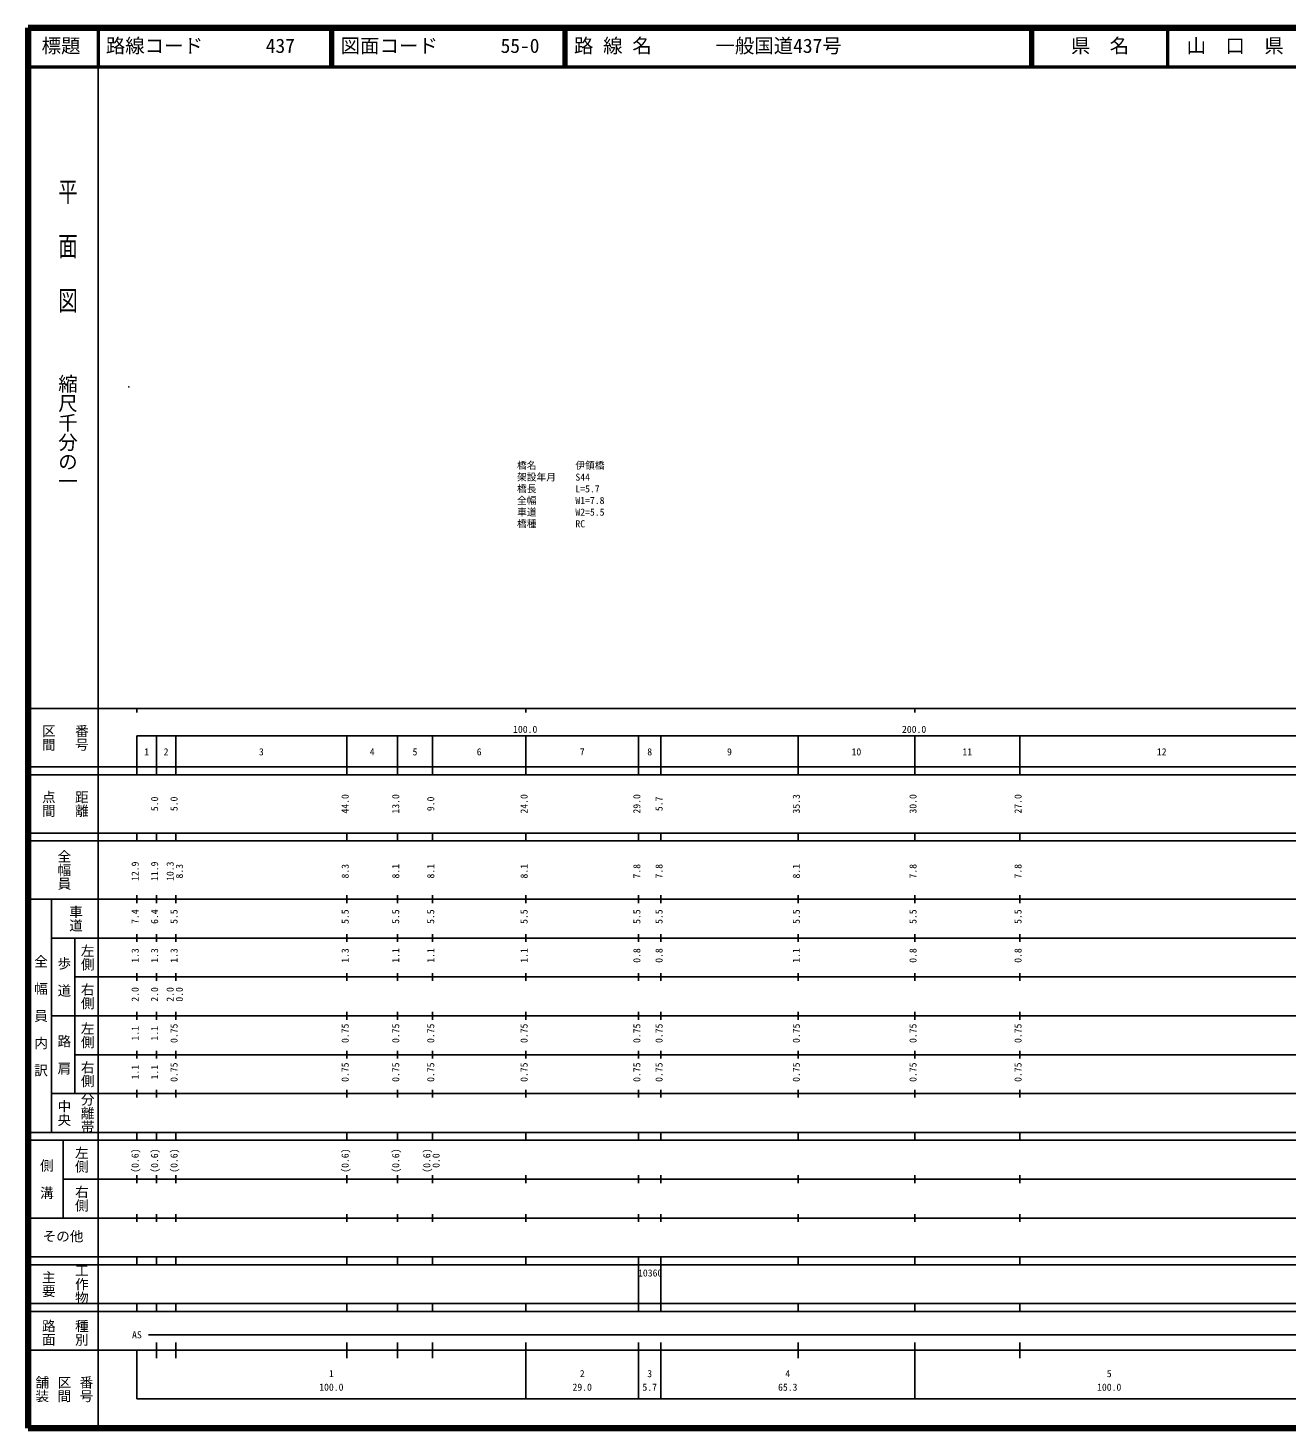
# Model space of a CAD drawing. Units: millimetres on the paper, with parts at other scales. Extents: x 40 to 680, y 20 to 380.
# Drawn here: x 40 to 363.7, y 20 to 380 of the extents above; entities that cross this region are included whole.
import ezdxf
from ezdxf.enums import TextEntityAlignment as Align

# ---------------------------------------------------------------- set-up
doc = ezdxf.new("R2010")
doc.units = ezdxf.units.MM
for name, color, linetype, lineweight in [('M-OTRS', 6, 'Continuous', 25), ('M-TTL', 2, 'Continuous', 140), ('M-TTL-BAND', 7, 'Continuous', 25), ('M-TTL-LINE', 7, 'Continuous', 50)]:
    doc.layers.add(name, color=color, linetype=linetype, lineweight=lineweight)
doc.layers.add('M-STR-HTXT', color=7, linetype='Continuous')
doc.layers.add('M-TTL-TXT', color=7, linetype='Continuous')
doc.styles.add('@ＭＳ ゴシック', font='')
doc.styles.add('ＭＳ ゴシック', font='')
doc.styles.get('@ＭＳ ゴシック').set_extended_font_data('@MS Gothic')
doc.styles.get('ＭＳ ゴシック').set_extended_font_data('MS Gothic')

msp = doc.modelspace()

# ---------------------------------------------------------------- linework, layer by layer
at = {"layer": 'M-OTRS'}
for radius in [0.0313, 0.025, 0.0188, 0.0125, 0.0063]:
    msp.add_circle((65.926, 287.711), radius, dxfattribs=at)
at = {"layer": 'M-TTL'}
for p, q in [((40, 380), (40, 20)), ((680, 380), (40, 380)), ((40, 20), (680, 20))]:
    msp.add_line(p, q, dxfattribs=at)
at = {"layer": 'M-TTL-BAND'}
for p, q in [((58, 370), (58, 20)), ((40, 205), (579, 205)), ((68, 205), (68, 204)), ((168, 205), (168, 204)), ((268, 205), (268, 204)), ((68, 198), (579, 198)), ((68, 198), (68, 188)), ((73, 188), (73, 198)), ((78, 188), (78, 198)), ((122, 188), (122, 198)), ((135, 188), (135, 198)), ((144, 188), (144, 198)), ((168, 188), (168, 198)), ((197, 188), (197, 198)), ((202.7, 188), (202.7, 198)), ((238, 188), (238, 198)), ((268, 188), (268, 198)), ((295, 188), (295, 198)), ((40, 190), (579, 190)), ((40, 188), (579, 188)), ((40, 173), (579, 173)), ((68, 171), (68, 173)), ((73, 171), (73, 173)), ((78, 171), (78, 173)), ((122, 171), (122, 173)), ((135, 171), (135, 173)), ((144, 171), (144, 173)), ((168, 171), (168, 173)), ((197, 171), (197, 173)), ((202.7, 171), (202.7, 173)), ((238, 171), (238, 173)), ((268, 171), (268, 173)), ((295, 171), (295, 173)), ((40, 171), (579, 171)), ((40, 156), (579, 156)), ((46, 96), (46, 156)), ((68, 155), (68, 157)), ((73, 155), (73, 157)), ((78, 155), (78, 157)), ((122, 155), (122, 157)), ((135, 155), (135, 157)), ((144, 155), (144, 157)), ((168, 155), (168, 157)), ((197, 155), (197, 157)), ((202.7, 155), (202.7, 157)), ((238, 155), (238, 157)), ((268, 155), (268, 157)), ((295, 155), (295, 157)), ((46, 146), (579, 146)), ((52, 146), (52, 106)), ((68, 145), (68, 147)), ((73, 145), (73, 147)), ((78, 145), (78, 147)), ((122, 145), (122, 147)), ((135, 145), (135, 147)), ((144, 145), (144, 147)), ((168, 145), (168, 147)), ((197, 145), (197, 147)), ((202.7, 145), (202.7, 147)), ((238, 145), (238, 147)), ((268, 145), (268, 147)), ((295, 145), (295, 147)), ((68, 135), (68, 137)), ((73, 135), (73, 137)), ((78, 135), (78, 137)), ((122, 135), (122, 137)), ((135, 135), (135, 137)), ((144, 135), (144, 137)), ((168, 135), (168, 137)), ((197, 135), (197, 137)), ((202.7, 135), (202.7, 137)), ((238, 135), (238, 137)), ((268, 135), (268, 137)), ((295, 135), (295, 137)), ((52, 136), (579, 136)), ((46, 126), (579, 126)), ((68, 125), (68, 127)), ((73, 125), (73, 127)), ((78, 125), (78, 127)), ((122, 125), (122, 127)), ((135, 125), (135, 127)), ((144, 125), (144, 127)), ((168, 125), (168, 127)), ((197, 125), (197, 127)), ((202.7, 125), (202.7, 127)), ((238, 125), (238, 127)), ((268, 125), (268, 127)), ((295, 125), (295, 127)), ((52, 116), (579, 116)), ((68, 115), (68, 117)), ((73, 115), (73, 117)), ((78, 115), (78, 117)), ((122, 115), (122, 117)), ((135, 115), (135, 117)), ((144, 115), (144, 117)), ((168, 115), (168, 117)), ((197, 115), (197, 117)), ((202.7, 115), (202.7, 117)), ((238, 115), (238, 117)), ((268, 115), (268, 117)), ((295, 115), (295, 117)), ((46, 106), (579, 106)), ((68, 105), (68, 107)), ((73, 105), (73, 107)), ((78, 105), (78, 107)), ((122, 105), (122, 107)), ((135, 105), (135, 107)), ((144, 105), (144, 107)), ((168, 105), (168, 107)), ((197, 105), (197, 107)), ((202.7, 105), (202.7, 107)), ((238, 105), (238, 107)), ((268, 105), (268, 107)), ((295, 105), (295, 107)), ((40, 96), (579, 96)), ((40, 94), (579, 94)), ((49, 94), (49, 74)), ((68, 94), (68, 96)), ((73, 94), (73, 96)), ((78, 94), (78, 96)), ((122, 94), (122, 96)), ((135, 94), (135, 96)), ((144, 94), (144, 96)), ((168, 94), (168, 96)), ((197, 94), (197, 96)), ((202.7, 94), (202.7, 96)), ((238, 94), (238, 96)), ((268, 94), (268, 96)), ((295, 94), (295, 96)), ((49, 84), (579, 84)), ((68, 83), (68, 85)), ((73, 83), (73, 85)), ((78, 83), (78, 85)), ((122, 83), (122, 85)), ((135, 83), (135, 85)), ((144, 83), (144, 85)), ((168, 83), (168, 85)), ((197, 83), (197, 85)), ((202.7, 83), (202.7, 85)), ((238, 83), (238, 85)), ((268, 83), (268, 85)), ((295, 83), (295, 85)), ((40, 74), (579, 74)), ((68, 73), (68, 75)), ((73, 73), (73, 75)), ((78, 73), (78, 75)), ((122, 73), (122, 75)), ((135, 73), (135, 75)), ((144, 73), (144, 75)), ((168, 73), (168, 75)), ((197, 73), (197, 75)), ((202.7, 73), (202.7, 75)), ((238, 73), (238, 75)), ((268, 73), (268, 75)), ((295, 73), (295, 75)), ((40, 64), (579, 64)), ((40, 62), (579, 62)), ((68, 62), (68, 64)), ((73, 62), (73, 64)), ((78, 62), (78, 64)), ((122, 62), (122, 64)), ((135, 62), (135, 64)), ((144, 62), (144, 64)), ((168, 62), (168, 64)), ((197, 62), (197, 64)), ((197, 52), (197, 62)), ((202.7, 62), (202.7, 64)), ((202.7, 52), (202.7, 62)), ((238, 62), (238, 64)), ((268, 62), (268, 64)), ((295, 62), (295, 64)), ((40, 52), (579, 52)), ((68, 50), (68, 52)), ((73, 50), (73, 52)), ((78, 50), (78, 52)), ((122, 50), (122, 52)), ((135, 50), (135, 52)), ((144, 50), (144, 52)), ((168, 50), (168, 52)), ((197, 50), (197, 52)), ((202.7, 50), (202.7, 52)), ((238, 50), (238, 52)), ((268, 50), (268, 52)), ((295, 50), (295, 52)), ((40, 50), (579, 50)), ((71, 44), (565, 44)), ((40, 40), (579, 40)), ((68, 40), (68, 27.5)), ((73, 38), (73, 42)), ((78, 38), (78, 42)), ((122, 38), (122, 42)), ((135, 38), (135, 42)), ((144, 38), (144, 42)), ((168, 27.5), (168, 42)), ((197, 27.5), (197, 42)), ((202.7, 27.5), (202.7, 42)), ((238, 38), (238, 42)), ((268, 27.5), (268, 42)), ((295, 38), (295, 42)), ((68, 27.5), (579, 27.5))]:
    msp.add_line(p, q, dxfattribs=at)
at = {"layer": 'M-TTL-LINE'}
for p, q in [((58, 380), (58, 370)), ((117.75, 380), (117.75, 370)), ((118.25, 380), (118.25, 370)), ((177.75, 380), (177.75, 370)), ((178.25, 380), (178.25, 370)), ((297.75, 380), (297.75, 370)), ((298.25, 380), (298.25, 370)), ((333, 380), (333, 370)), ((40, 370), (680, 370))]:
    msp.add_line(p, q, dxfattribs=at)

# ---------------------------------------------------------------- texts
at = {"layer": 'M-STR-HTXT', "style": 'ＭＳ ゴシック'}
for s, p in [('橋名\u3000\u3000\u3000\u3000伊領橋', (165.742, 266.044)), ('架設年月\u3000\u3000S44', (165.742, 263.044)), ('橋長\u3000\u3000\u3000\u3000L=5.7', (165.742, 260.044)), ('全幅\u3000\u3000\u3000\u3000W1=7.8', (165.742, 257.044)), ('車道\u3000\u3000\u3000\u3000W2=5.5', (165.742, 254.044)), ('橋種\u3000\u3000\u3000\u3000RC', (165.742, 251.044))]:
    msp.add_text(s, height=1.833, dxfattribs=at).set_placement(p, align=Align.BOTTOM_LEFT)
at = {"layer": 'M-TTL-BAND', "style": '@ＭＳ ゴシック', "width": 1.4}
msp.add_text('平  面  図', height=3.666, rotation=270, dxfattribs=at).set_placement((47.277, 341.475), align=Align.BOTTOM_LEFT)
at = {"layer": 'M-TTL-BAND'}
for s, height, rotation, style, p in [('縮尺千分の一', 3.666, 270, '@ＭＳ ゴシック', (47.277, 291.03)), ('区間', 2.566, 270, '@ＭＳ ゴシック', (43.25, 201)), ('番号', 2.566, 270, '@ＭＳ ゴシック', (51.75, 201)), ('点間', 2.566, 270, '@ＭＳ ゴシック', (43.25, 184)), ('距離', 2.566, 270, '@ＭＳ ゴシック', (51.75, 184)), ('5.0', 1.833, 90, 'ＭＳ ゴシック', (74, 178.625)), ('5.0', 1.833, 90, 'ＭＳ ゴシック', (79, 178.625)), ('44.0', 1.833, 90, 'ＭＳ ゴシック', (123, 178)), ('13.0', 1.833, 90, 'ＭＳ ゴシック', (136, 178)), ('9.0', 1.833, 90, 'ＭＳ ゴシック', (145, 178.625)), ('24.0', 1.833, 90, 'ＭＳ ゴシック', (169, 178)), ('29.0', 1.833, 90, 'ＭＳ ゴシック', (198, 178)), ('5.7', 1.833, 90, 'ＭＳ ゴシック', (203.7, 178.625)), ('35.3', 1.833, 90, 'ＭＳ ゴシック', (239, 178)), ('30.0', 1.833, 90, 'ＭＳ ゴシック', (269, 178)), ('27.0', 1.833, 90, 'ＭＳ ゴシック', (296, 178)), ('全幅員', 2.566, 270, '@ＭＳ ゴシック', (47.25, 168.75)), ('12.9', 1.833, 90, 'ＭＳ ゴシック', (69, 160.674)), ('11.9', 1.833, 90, 'ＭＳ ゴシック', (74, 160.674)), ('10.3', 1.833, 90, 'ＭＳ ゴシック', (78, 160.674)), ('8.3', 1.833, 90, 'ＭＳ ゴシック', (80.37, 161.299)), ('8.3', 1.833, 90, 'ＭＳ ゴシック', (123, 161.299)), ('8.1', 1.833, 90, 'ＭＳ ゴシック', (136, 161.299)), ('8.1', 1.833, 90, 'ＭＳ ゴシック', (145, 161.299)), ('8.1', 1.833, 90, 'ＭＳ ゴシック', (169, 161.299)), ('7.8', 1.833, 90, 'ＭＳ ゴシック', (198, 161.299)), ('7.8', 1.833, 90, 'ＭＳ ゴシック', (203.7, 161.299)), ('8.1', 1.833, 90, 'ＭＳ ゴシック', (239, 161.299)), ('7.8', 1.833, 90, 'ＭＳ ゴシック', (269, 161.299)), ('7.8', 1.833, 90, 'ＭＳ ゴシック', (296, 161.299)), ('車道', 2.566, 270, '@ＭＳ ゴシック', (50.25, 154.5)), ('7.4', 1.833, 90, 'ＭＳ ゴシック', (69, 149.625)), ('6.4', 1.833, 90, 'ＭＳ ゴシック', (74, 149.625)), ('5.5', 1.833, 90, 'ＭＳ ゴシック', (79, 149.625)), ('5.5', 1.833, 90, 'ＭＳ ゴシック', (123, 149.625)), ('5.5', 1.833, 90, 'ＭＳ ゴシック', (136, 149.625)), ('5.5', 1.833, 90, 'ＭＳ ゴシック', (145, 149.625)), ('5.5', 1.833, 90, 'ＭＳ ゴシック', (169, 149.625)), ('5.5', 1.833, 90, 'ＭＳ ゴシック', (198, 149.625)), ('5.5', 1.833, 90, 'ＭＳ ゴシック', (203.7, 149.625)), ('5.5', 1.833, 90, 'ＭＳ ゴシック', (239, 149.625)), ('5.5', 1.833, 90, 'ＭＳ ゴシック', (269, 149.625)), ('5.5', 1.833, 90, 'ＭＳ ゴシック', (296, 149.625)), ('左側', 2.566, 270, '@ＭＳ ゴシック', (53.25, 144.5)), ('全\u3000幅\u3000員\u3000内\u3000訳', 2.566, 270, '@ＭＳ ゴシック', (41.25, 141.75)), ('歩\u3000道', 2.566, 270, '@ＭＳ ゴシック', (47.25, 141.25)), ('1.3', 1.833, 90, 'ＭＳ ゴシック', (69, 139.625)), ('1.3', 1.833, 90, 'ＭＳ ゴシック', (74, 139.625)), ('1.3', 1.833, 90, 'ＭＳ ゴシック', (79, 139.625)), ('1.3', 1.833, 90, 'ＭＳ ゴシック', (123, 139.625)), ('1.1', 1.833, 90, 'ＭＳ ゴシック', (136, 139.625)), ('1.1', 1.833, 90, 'ＭＳ ゴシック', (145, 139.625)), ('1.1', 1.833, 90, 'ＭＳ ゴシック', (169, 139.625)), ('0.8', 1.833, 90, 'ＭＳ ゴシック', (198, 139.625)), ('0.8', 1.833, 90, 'ＭＳ ゴシック', (203.7, 139.625)), ('1.1', 1.833, 90, 'ＭＳ ゴシック', (239, 139.625)), ('0.8', 1.833, 90, 'ＭＳ ゴシック', (269, 139.625)), ('0.8', 1.833, 90, 'ＭＳ ゴシック', (296, 139.625)), ('右側', 2.566, 270, '@ＭＳ ゴシック', (53.25, 134.5)), ('2.0', 1.833, 90, 'ＭＳ ゴシック', (69, 129.625)), ('2.0', 1.833, 90, 'ＭＳ ゴシック', (74, 129.625)), ('2.0', 1.833, 90, 'ＭＳ ゴシック', (78, 129.625)), ('0.0', 1.833, 90, 'ＭＳ ゴシック', (80.37, 129.625)), ('左側', 2.566, 270, '@ＭＳ ゴシック', (53.25, 124.5)), ('1.1', 1.833, 90, 'ＭＳ ゴシック', (69, 119.625)), ('1.1', 1.833, 90, 'ＭＳ ゴシック', (74, 119.625)), ('0.75', 1.833, 90, 'ＭＳ ゴシック', (79, 119)), ('0.75', 1.833, 90, 'ＭＳ ゴシック', (123, 119)), ('0.75', 1.833, 90, 'ＭＳ ゴシック', (136, 119)), ('0.75', 1.833, 90, 'ＭＳ ゴシック', (145, 119)), ('0.75', 1.833, 90, 'ＭＳ ゴシック', (169, 119)), ('0.75', 1.833, 90, 'ＭＳ ゴシック', (198, 119)), ('0.75', 1.833, 90, 'ＭＳ ゴシック', (203.7, 119)), ('0.75', 1.833, 90, 'ＭＳ ゴシック', (239, 119)), ('0.75', 1.833, 90, 'ＭＳ ゴシック', (269, 119)), ('0.75', 1.833, 90, 'ＭＳ ゴシック', (296, 119)), ('路\u3000肩', 2.566, 270, '@ＭＳ ゴシック', (47.25, 121.25)), ('右側', 2.566, 270, '@ＭＳ ゴシック', (53.25, 114.5)), ('1.1', 1.833, 90, 'ＭＳ ゴシック', (69, 109.625)), ('1.1', 1.833, 90, 'ＭＳ ゴシック', (74, 109.625)), ('0.75', 1.833, 90, 'ＭＳ ゴシック', (79, 109)), ('0.75', 1.833, 90, 'ＭＳ ゴシック', (123, 109)), ('0.75', 1.833, 90, 'ＭＳ ゴシック', (136, 109)), ('0.75', 1.833, 90, 'ＭＳ ゴシック', (145, 109)), ('0.75', 1.833, 90, 'ＭＳ ゴシック', (169, 109)), ('0.75', 1.833, 90, 'ＭＳ ゴシック', (198, 109)), ('0.75', 1.833, 90, 'ＭＳ ゴシック', (203.7, 109)), ('0.75', 1.833, 90, 'ＭＳ ゴシック', (239, 109)), ('0.75', 1.833, 90, 'ＭＳ ゴシック', (269, 109)), ('0.75', 1.833, 90, 'ＭＳ ゴシック', (296, 109)), ('分離帯', 2.566, 270, '@ＭＳ ゴシック', (53.25, 106.25)), ('中央', 2.566, 270, '@ＭＳ ゴシック', (47.25, 104.5)), ('左側', 2.566, 270, '@ＭＳ ゴシック', (51.75, 92.5)), ('(0.6)', 1.833, 90, 'ＭＳ ゴシック', (69, 85.639)), ('(0.6)', 1.833, 90, 'ＭＳ ゴシック', (74, 85.639)), ('(0.6)', 1.833, 90, 'ＭＳ ゴシック', (79, 85.639)), ('(0.6)', 1.833, 90, 'ＭＳ ゴシック', (123, 85.639)), ('(0.6)', 1.833, 90, 'ＭＳ ゴシック', (136, 85.639)), ('(0.6)', 1.833, 90, 'ＭＳ ゴシック', (144, 85.639)), ('0.0', 1.833, 90, 'ＭＳ ゴシック', (146.37, 86.889)), ('側\u3000溝', 2.566, 270, '@ＭＳ ゴシック', (42.75, 89.25)), ('右側', 2.566, 270, '@ＭＳ ゴシック', (51.75, 82.5)), ('工作物', 2.566, 270, '@ＭＳ ゴシック', (51.75, 62.25)), ('主要', 2.566, 270, '@ＭＳ ゴシック', (43.25, 60.5)), ('路面', 2.566, 270, '@ＭＳ ゴシック', (43.25, 48)), ('種別', 2.566, 270, '@ＭＳ ゴシック', (51.75, 48)), ('舗装', 2.566, 270, '@ＭＳ ゴシック', (41.583, 33.5)), ('区間', 2.566, 270, '@ＭＳ ゴシック', (47.25, 33.5)), ('番号', 2.566, 270, '@ＭＳ ゴシック', (52.917, 33.5))]:
    msp.add_text(s, height=height, rotation=rotation, dxfattribs=dict(at, style=style)).set_placement(p, align=Align.BOTTOM_LEFT)
at = {"layer": 'M-TTL-BAND', "style": 'ＭＳ ゴシック'}
for s, height, p in [('100.0', 1.833, (164.719, 198.195)), ('200.0', 1.833, (264.719, 198.195)), ('1', 1.833, (69.875, 192.405)), ('2', 1.833, (74.875, 192.405)), ('3', 1.833, (99.375, 192.405)), ('4', 1.833, (127.875, 192.405)), ('5', 1.833, (138.875, 192.405)), ('6', 1.833, (155.375, 192.405)), ('7', 1.833, (181.875, 192.405)), ('8', 1.833, (199.225, 192.405)), ('9', 1.833, (219.725, 192.405)), ('10', 1.833, (251.75, 192.405)), ('11', 1.833, (280.25, 192.405)), ('12', 1.833, (330.25, 192.405)), ('その他', 2.566, (43.75, 67.25)), ('10360', 1.833, (196.85, 58.405)), ('AS', 1.833, (66.75, 42.5)), ('1', 1.833, (117.375, 32.523)), ('2', 1.833, (181.875, 32.523)), ('3', 1.833, (199.225, 32.523)), ('4', 1.833, (234.725, 32.523)), ('5', 1.833, (317.375, 32.523)), ('100.0', 1.833, (114.875, 29.033)), ('29.0', 1.833, (180, 29.033)), ('5.7', 1.833, (197.975, 29.033)), ('65.3', 1.833, (232.85, 29.033)), ('100.0', 1.833, (314.875, 29.033))]:
    msp.add_text(s, height=height, dxfattribs=at).set_placement(p, align=Align.BOTTOM_LEFT)
at = {"layer": 'M-TTL-TXT', "style": 'ＭＳ ゴシック'}
for s, p in [('標題', (43.5, 372.5)), ('路線コード', (60, 372.5)), ('437', (101.142, 372.5)), ('図面コード', (120.38, 372.5)), ('55-0', (161.521, 372.5)), ('路 線 名', (180.38, 372.5)), ('一般国道437号', (216.734, 372.5)), ('県\u3000名', (308.125, 372.5)), ('山\u3000口\u3000県', (337.875, 372.5))]:
    msp.add_text(s, height=3.666, dxfattribs=at).set_placement(p, align=Align.BOTTOM_LEFT)

doc.saveas('drawing.dxf')
